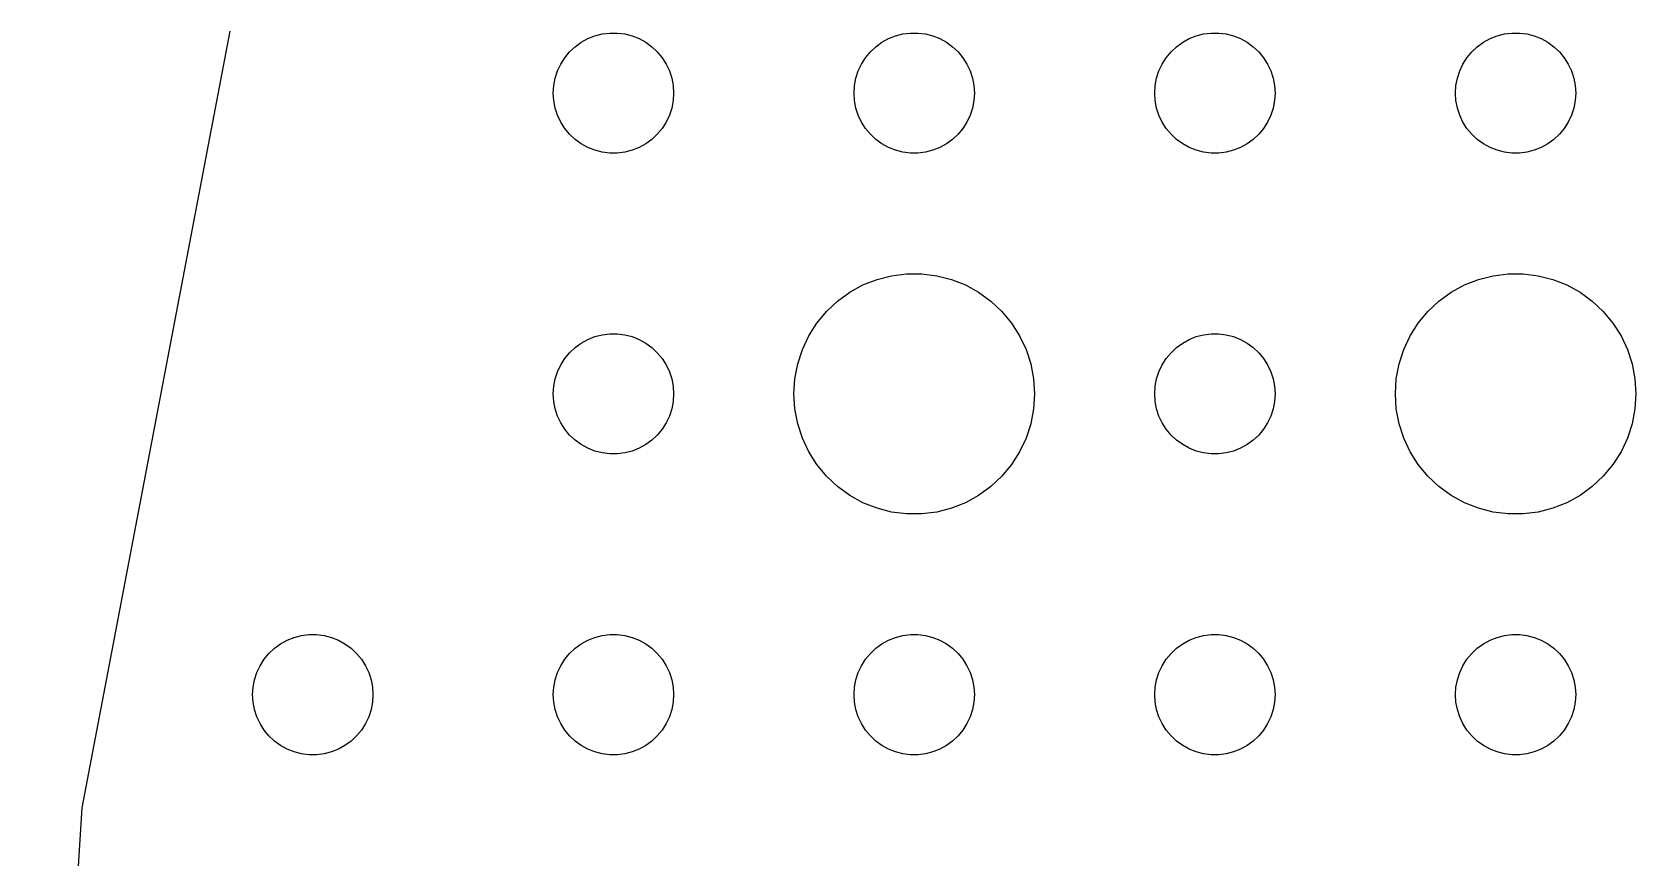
# Model space of a CAD drawing. Header units: metres. Extents: x -157 to 157, y -157 to 157.
# Drawn here: x -157 to -117, y 18.43 to 39.02 of the extents above; entities that cross this region are included whole.
import ezdxf

# ---------------------------------------------------------------- set-up
doc = ezdxf.new("R2010")
doc.units = ezdxf.units.M

msp = doc.modelspace()

# ---------------------------------------------------------------- linework, layer by layer
for p, q in [((-152.068, 39.0443), (-155.762, 19.6773)), ((-143.304, 38.7665), (-143.139, 38.8572)), ((-143.139, 38.8572), (-142.964, 38.9266)), ((-142.964, 38.9266), (-142.781, 38.9734)), ((-142.781, 38.9734), (-142.594, 38.997)), ((-142.594, 38.997), (-142.406, 38.997)), ((-142.406, 38.997), (-142.219, 38.9734)), ((-142.219, 38.9734), (-142.036, 38.9266)), ((-142.036, 38.9266), (-141.861, 38.8572)), ((-141.861, 38.8572), (-141.696, 38.7665)), ((-135.804, 38.7665), (-135.639, 38.8572)), ((-135.639, 38.8572), (-135.464, 38.9266)), ((-135.464, 38.9266), (-135.281, 38.9734)), ((-135.281, 38.9734), (-135.094, 38.997)), ((-135.094, 38.997), (-134.906, 38.997)), ((-134.906, 38.997), (-134.719, 38.9734)), ((-134.719, 38.9734), (-134.536, 38.9266)), ((-134.536, 38.9266), (-134.361, 38.8572)), ((-134.361, 38.8572), (-134.196, 38.7665)), ((-128.304, 38.7665), (-128.139, 38.8572)), ((-128.139, 38.8572), (-127.964, 38.9266)), ((-127.964, 38.9266), (-127.781, 38.9734)), ((-127.781, 38.9734), (-127.594, 38.997)), ((-127.594, 38.997), (-127.406, 38.997)), ((-127.406, 38.997), (-127.219, 38.9734)), ((-127.219, 38.9734), (-127.036, 38.9266)), ((-127.036, 38.9266), (-126.861, 38.8572)), ((-126.861, 38.8572), (-126.696, 38.7665)), ((-120.804, 38.7665), (-120.639, 38.8572)), ((-120.639, 38.8572), (-120.464, 38.9266)), ((-120.464, 38.9266), (-120.281, 38.9734)), ((-120.281, 38.9734), (-120.094, 38.997)), ((-120.094, 38.997), (-119.906, 38.997)), ((-119.906, 38.997), (-119.719, 38.9734)), ((-119.719, 38.9734), (-119.536, 38.9266)), ((-119.536, 38.9266), (-119.361, 38.8572)), ((-119.361, 38.8572), (-119.196, 38.7665)), ((-143.714, 38.3817), (-143.593, 38.5268)), ((-143.593, 38.5268), (-143.456, 38.6558)), ((-143.456, 38.6558), (-143.304, 38.7665)), ((-141.696, 38.7665), (-141.544, 38.6558)), ((-141.544, 38.6558), (-141.407, 38.5268)), ((-141.407, 38.5268), (-141.286, 38.3817)), ((-136.214, 38.3817), (-136.093, 38.5268)), ((-136.093, 38.5268), (-135.956, 38.6558)), ((-135.956, 38.6558), (-135.804, 38.7665)), ((-134.196, 38.7665), (-134.044, 38.6558)), ((-134.044, 38.6558), (-133.907, 38.5268)), ((-133.907, 38.5268), (-133.786, 38.3817)), ((-128.714, 38.3817), (-128.593, 38.5268)), ((-128.593, 38.5268), (-128.456, 38.6558)), ((-128.456, 38.6558), (-128.304, 38.7665)), ((-126.696, 38.7665), (-126.544, 38.6558)), ((-126.544, 38.6558), (-126.407, 38.5268)), ((-126.407, 38.5268), (-126.286, 38.3817)), ((-121.214, 38.3817), (-121.093, 38.5268)), ((-121.093, 38.5268), (-120.956, 38.6558)), ((-120.956, 38.6558), (-120.804, 38.7665)), ((-119.196, 38.7665), (-119.044, 38.6558)), ((-119.044, 38.6558), (-118.907, 38.5268)), ((-118.907, 38.5268), (-118.786, 38.3817)), ((-143.953, 37.873), (-143.895, 38.0522)), ((-143.895, 38.0522), (-143.814, 38.2226)), ((-143.814, 38.2226), (-143.714, 38.3817)), ((-141.286, 38.3817), (-141.186, 38.2226)), ((-141.186, 38.2226), (-141.105, 38.0522)), ((-141.105, 38.0522), (-141.047, 37.873)), ((-136.453, 37.873), (-136.395, 38.0522)), ((-136.395, 38.0522), (-136.314, 38.2226)), ((-136.314, 38.2226), (-136.214, 38.3817)), ((-133.786, 38.3817), (-133.686, 38.2226)), ((-133.686, 38.2226), (-133.605, 38.0522)), ((-133.605, 38.0522), (-133.547, 37.873)), ((-128.953, 37.873), (-128.895, 38.0522)), ((-128.895, 38.0522), (-128.814, 38.2226)), ((-128.814, 38.2226), (-128.714, 38.3817)), ((-126.286, 38.3817), (-126.186, 38.2226)), ((-126.186, 38.2226), (-126.105, 38.0522)), ((-126.105, 38.0522), (-126.047, 37.873)), ((-121.453, 37.873), (-121.395, 38.0522)), ((-121.395, 38.0522), (-121.314, 38.2226)), ((-121.314, 38.2226), (-121.214, 38.3817)), ((-118.786, 38.3817), (-118.686, 38.2226)), ((-118.686, 38.2226), (-118.605, 38.0522)), ((-118.605, 38.0522), (-118.547, 37.873)), ((-144, 37.5), (-143.988, 37.688)), ((-143.988, 37.688), (-143.953, 37.873)), ((-141.047, 37.873), (-141.012, 37.688)), ((-141.012, 37.688), (-141, 37.5)), ((-136.5, 37.5), (-136.488, 37.688)), ((-136.488, 37.688), (-136.453, 37.873)), ((-133.547, 37.873), (-133.512, 37.688)), ((-133.512, 37.688), (-133.5, 37.5)), ((-129, 37.5), (-128.988, 37.688)), ((-128.988, 37.688), (-128.953, 37.873)), ((-126.047, 37.873), (-126.012, 37.688)), ((-126.012, 37.688), (-126, 37.5)), ((-121.5, 37.5), (-121.488, 37.688)), ((-121.488, 37.688), (-121.453, 37.873)), ((-118.547, 37.873), (-118.512, 37.688)), ((-118.512, 37.688), (-118.5, 37.5)), ((-143.988, 37.312), (-144, 37.5)), ((-143.953, 37.127), (-143.988, 37.312)), ((-141.012, 37.312), (-141.047, 37.127)), ((-141, 37.5), (-141.012, 37.312)), ((-136.488, 37.312), (-136.5, 37.5)), ((-136.453, 37.127), (-136.488, 37.312)), ((-133.512, 37.312), (-133.547, 37.127)), ((-133.5, 37.5), (-133.512, 37.312)), ((-128.988, 37.312), (-129, 37.5)), ((-128.953, 37.127), (-128.988, 37.312)), ((-126.012, 37.312), (-126.047, 37.127)), ((-126, 37.5), (-126.012, 37.312)), ((-121.488, 37.312), (-121.5, 37.5)), ((-121.453, 37.127), (-121.488, 37.312)), ((-118.512, 37.312), (-118.547, 37.127)), ((-118.5, 37.5), (-118.512, 37.312)), ((-143.895, 36.9478), (-143.953, 37.127)), ((-143.814, 36.7774), (-143.895, 36.9478)), ((-141.105, 36.9478), (-141.186, 36.7774)), ((-141.047, 37.127), (-141.105, 36.9478)), ((-136.395, 36.9478), (-136.453, 37.127)), ((-136.314, 36.7774), (-136.395, 36.9478)), ((-133.605, 36.9478), (-133.686, 36.7774)), ((-133.547, 37.127), (-133.605, 36.9478)), ((-128.895, 36.9478), (-128.953, 37.127)), ((-128.814, 36.7774), (-128.895, 36.9478)), ((-126.105, 36.9478), (-126.186, 36.7774)), ((-126.047, 37.127), (-126.105, 36.9478)), ((-121.395, 36.9478), (-121.453, 37.127)), ((-121.314, 36.7774), (-121.395, 36.9478)), ((-118.605, 36.9478), (-118.686, 36.7774)), ((-118.547, 37.127), (-118.605, 36.9478)), ((-143.714, 36.6183), (-143.814, 36.7774)), ((-143.593, 36.4732), (-143.714, 36.6183)), ((-143.456, 36.3442), (-143.593, 36.4732)), ((-141.407, 36.4732), (-141.544, 36.3442)), ((-141.286, 36.6183), (-141.407, 36.4732)), ((-141.186, 36.7774), (-141.286, 36.6183)), ((-136.214, 36.6183), (-136.314, 36.7774)), ((-136.093, 36.4732), (-136.214, 36.6183)), ((-135.956, 36.3442), (-136.093, 36.4732)), ((-133.907, 36.4732), (-134.044, 36.3442)), ((-133.786, 36.6183), (-133.907, 36.4732)), ((-133.686, 36.7774), (-133.786, 36.6183)), ((-128.714, 36.6183), (-128.814, 36.7774)), ((-128.593, 36.4732), (-128.714, 36.6183)), ((-128.456, 36.3442), (-128.593, 36.4732)), ((-126.407, 36.4732), (-126.544, 36.3442)), ((-126.286, 36.6183), (-126.407, 36.4732)), ((-126.186, 36.7774), (-126.286, 36.6183)), ((-121.214, 36.6183), (-121.314, 36.7774)), ((-121.093, 36.4732), (-121.214, 36.6183)), ((-120.956, 36.3442), (-121.093, 36.4732)), ((-118.907, 36.4732), (-119.044, 36.3442)), ((-118.786, 36.6183), (-118.907, 36.4732)), ((-118.686, 36.7774), (-118.786, 36.6183)), ((-143.304, 36.2335), (-143.456, 36.3442)), ((-143.139, 36.1428), (-143.304, 36.2335)), ((-142.964, 36.0734), (-143.139, 36.1428)), ((-142.781, 36.0266), (-142.964, 36.0734)), ((-142.594, 36.003), (-142.781, 36.0266)), ((-142.406, 36.003), (-142.594, 36.003)), ((-142.219, 36.0266), (-142.406, 36.003)), ((-142.036, 36.0734), (-142.219, 36.0266)), ((-141.861, 36.1428), (-142.036, 36.0734)), ((-141.696, 36.2335), (-141.861, 36.1428)), ((-141.544, 36.3442), (-141.696, 36.2335)), ((-135.804, 36.2335), (-135.956, 36.3442)), ((-135.639, 36.1428), (-135.804, 36.2335)), ((-135.464, 36.0734), (-135.639, 36.1428)), ((-135.281, 36.0266), (-135.464, 36.0734)), ((-135.094, 36.003), (-135.281, 36.0266)), ((-134.906, 36.003), (-135.094, 36.003)), ((-134.719, 36.0266), (-134.906, 36.003)), ((-134.536, 36.0734), (-134.719, 36.0266)), ((-134.361, 36.1428), (-134.536, 36.0734)), ((-134.196, 36.2335), (-134.361, 36.1428)), ((-134.044, 36.3442), (-134.196, 36.2335)), ((-128.304, 36.2335), (-128.456, 36.3442)), ((-128.139, 36.1428), (-128.304, 36.2335)), ((-127.964, 36.0734), (-128.139, 36.1428)), ((-127.781, 36.0266), (-127.964, 36.0734)), ((-127.594, 36.003), (-127.781, 36.0266)), ((-127.406, 36.003), (-127.594, 36.003)), ((-127.219, 36.0266), (-127.406, 36.003)), ((-127.036, 36.0734), (-127.219, 36.0266)), ((-126.861, 36.1428), (-127.036, 36.0734)), ((-126.696, 36.2335), (-126.861, 36.1428)), ((-126.544, 36.3442), (-126.696, 36.2335)), ((-120.804, 36.2335), (-120.956, 36.3442)), ((-120.639, 36.1428), (-120.804, 36.2335)), ((-120.464, 36.0734), (-120.639, 36.1428)), ((-120.281, 36.0266), (-120.464, 36.0734)), ((-120.094, 36.003), (-120.281, 36.0266)), ((-119.906, 36.003), (-120.094, 36.003)), ((-119.719, 36.0266), (-119.906, 36.003)), ((-119.536, 36.0734), (-119.719, 36.0266)), ((-119.361, 36.1428), (-119.536, 36.0734)), ((-119.196, 36.2335), (-119.361, 36.1428)), ((-119.044, 36.3442), (-119.196, 36.2335)), ((-136.277, 32.7145), (-135.927, 32.8532)), ((-135.927, 32.8532), (-135.562, 32.9469)), ((-135.562, 32.9469), (-135.188, 32.9941)), ((-135.188, 32.9941), (-134.812, 32.9941)), ((-134.812, 32.9941), (-134.438, 32.9469)), ((-134.438, 32.9469), (-134.073, 32.8532)), ((-134.073, 32.8532), (-133.723, 32.7145)), ((-121.277, 32.7145), (-120.927, 32.8532)), ((-120.927, 32.8532), (-120.562, 32.9469)), ((-120.562, 32.9469), (-120.188, 32.9941)), ((-120.188, 32.9941), (-119.812, 32.9941)), ((-119.812, 32.9941), (-119.438, 32.9469)), ((-119.438, 32.9469), (-119.073, 32.8532)), ((-119.073, 32.8532), (-118.723, 32.7145)), ((-136.912, 32.3115), (-136.607, 32.533)), ((-136.607, 32.533), (-136.277, 32.7145)), ((-133.723, 32.7145), (-133.393, 32.533)), ((-133.393, 32.533), (-133.088, 32.3115)), ((-121.912, 32.3115), (-121.607, 32.533)), ((-121.607, 32.533), (-121.277, 32.7145)), ((-118.723, 32.7145), (-118.393, 32.533)), ((-118.393, 32.533), (-118.088, 32.3115)), ((-137.427, 31.7634), (-137.187, 32.0536)), ((-137.187, 32.0536), (-136.912, 32.3115)), ((-133.088, 32.3115), (-132.813, 32.0536)), ((-132.813, 32.0536), (-132.573, 31.7634)), ((-122.427, 31.7634), (-122.187, 32.0536)), ((-122.187, 32.0536), (-121.912, 32.3115)), ((-118.088, 32.3115), (-117.813, 32.0536)), ((-117.813, 32.0536), (-117.573, 31.7634)), ((-137.629, 31.4453), (-137.427, 31.7634)), ((-132.573, 31.7634), (-132.371, 31.4453)), ((-122.629, 31.4453), (-122.427, 31.7634)), ((-117.573, 31.7634), (-117.371, 31.4453)), ((-143.456, 31.1558), (-143.304, 31.2665)), ((-143.304, 31.2665), (-143.139, 31.3572)), ((-143.139, 31.3572), (-142.964, 31.4266)), ((-142.964, 31.4266), (-142.781, 31.4734)), ((-142.781, 31.4734), (-142.594, 31.497)), ((-142.594, 31.497), (-142.406, 31.497)), ((-142.406, 31.497), (-142.219, 31.4734)), ((-142.219, 31.4734), (-142.036, 31.4266)), ((-142.036, 31.4266), (-141.861, 31.3572)), ((-141.861, 31.3572), (-141.696, 31.2665)), ((-141.696, 31.2665), (-141.544, 31.1558)), ((-137.789, 31.1044), (-137.629, 31.4453)), ((-132.371, 31.4453), (-132.211, 31.1044)), ((-128.456, 31.1558), (-128.304, 31.2665)), ((-128.304, 31.2665), (-128.139, 31.3572)), ((-128.139, 31.3572), (-127.964, 31.4266)), ((-127.964, 31.4266), (-127.781, 31.4734)), ((-127.781, 31.4734), (-127.594, 31.497)), ((-127.594, 31.497), (-127.406, 31.497)), ((-127.406, 31.497), (-127.219, 31.4734)), ((-127.219, 31.4734), (-127.036, 31.4266)), ((-127.036, 31.4266), (-126.861, 31.3572)), ((-126.861, 31.3572), (-126.696, 31.2665)), ((-126.696, 31.2665), (-126.544, 31.1558)), ((-122.789, 31.1044), (-122.629, 31.4453)), ((-117.371, 31.4453), (-117.211, 31.1044)), ((-143.814, 30.7226), (-143.714, 30.8817)), ((-143.714, 30.8817), (-143.593, 31.0268)), ((-143.593, 31.0268), (-143.456, 31.1558)), ((-141.544, 31.1558), (-141.407, 31.0268)), ((-141.407, 31.0268), (-141.286, 30.8817)), ((-141.286, 30.8817), (-141.186, 30.7226)), ((-137.906, 30.7461), (-137.789, 31.1044)), ((-132.211, 31.1044), (-132.094, 30.7461)), ((-128.814, 30.7226), (-128.714, 30.8817)), ((-128.714, 30.8817), (-128.593, 31.0268)), ((-128.593, 31.0268), (-128.456, 31.1558)), ((-126.544, 31.1558), (-126.407, 31.0268)), ((-126.407, 31.0268), (-126.286, 30.8817)), ((-126.286, 30.8817), (-126.186, 30.7226)), ((-122.906, 30.7461), (-122.789, 31.1044)), ((-117.211, 31.1044), (-117.094, 30.7461)), ((-143.953, 30.373), (-143.895, 30.5522)), ((-143.895, 30.5522), (-143.814, 30.7226)), ((-141.186, 30.7226), (-141.105, 30.5522)), ((-141.105, 30.5522), (-141.047, 30.373)), ((-137.976, 30.376), (-137.906, 30.7461)), ((-132.094, 30.7461), (-132.024, 30.376)), ((-128.953, 30.373), (-128.895, 30.5522)), ((-128.895, 30.5522), (-128.814, 30.7226)), ((-126.186, 30.7226), (-126.105, 30.5522)), ((-126.105, 30.5522), (-126.047, 30.373)), ((-122.976, 30.376), (-122.906, 30.7461)), ((-117.094, 30.7461), (-117.024, 30.376)), ((-144, 30), (-143.988, 30.188)), ((-143.988, 29.812), (-144, 30)), ((-143.988, 30.188), (-143.953, 30.373)), ((-141.047, 30.373), (-141.012, 30.188)), ((-141.012, 30.188), (-141, 30)), ((-141, 30), (-141.012, 29.812)), ((-138, 30), (-137.976, 30.376)), ((-137.976, 29.624), (-138, 30)), ((-132.024, 30.376), (-132, 30)), ((-132, 30), (-132.024, 29.624)), ((-129, 30), (-128.988, 30.188)), ((-128.988, 29.812), (-129, 30)), ((-128.988, 30.188), (-128.953, 30.373)), ((-126.047, 30.373), (-126.012, 30.188)), ((-126.012, 30.188), (-126, 30)), ((-126, 30), (-126.012, 29.812)), ((-123, 30), (-122.976, 30.376)), ((-122.976, 29.624), (-123, 30)), ((-117.024, 30.376), (-117, 30)), ((-117, 30), (-117.024, 29.624)), ((-143.953, 29.627), (-143.988, 29.812)), ((-143.895, 29.4478), (-143.953, 29.627)), ((-141.047, 29.627), (-141.105, 29.4478)), ((-141.012, 29.812), (-141.047, 29.627)), ((-137.906, 29.2539), (-137.976, 29.624)), ((-132.024, 29.624), (-132.094, 29.2539)), ((-128.953, 29.627), (-128.988, 29.812)), ((-128.895, 29.4478), (-128.953, 29.627)), ((-126.047, 29.627), (-126.105, 29.4478)), ((-126.012, 29.812), (-126.047, 29.627)), ((-122.906, 29.2539), (-122.976, 29.624)), ((-117.024, 29.624), (-117.094, 29.2539)), ((-143.814, 29.2774), (-143.895, 29.4478)), ((-143.714, 29.1183), (-143.814, 29.2774)), ((-141.186, 29.2774), (-141.286, 29.1183)), ((-141.105, 29.4478), (-141.186, 29.2774)), ((-137.789, 28.8956), (-137.906, 29.2539)), ((-132.094, 29.2539), (-132.211, 28.8956)), ((-128.814, 29.2774), (-128.895, 29.4478)), ((-128.714, 29.1183), (-128.814, 29.2774)), ((-126.186, 29.2774), (-126.286, 29.1183)), ((-126.105, 29.4478), (-126.186, 29.2774)), ((-122.789, 28.8956), (-122.906, 29.2539)), ((-117.094, 29.2539), (-117.211, 28.8956)), ((-143.593, 28.9732), (-143.714, 29.1183)), ((-143.456, 28.8442), (-143.593, 28.9732)), ((-143.304, 28.7335), (-143.456, 28.8442)), ((-141.544, 28.8442), (-141.696, 28.7335)), ((-141.407, 28.9732), (-141.544, 28.8442)), ((-141.286, 29.1183), (-141.407, 28.9732)), ((-137.629, 28.5547), (-137.789, 28.8956)), ((-132.211, 28.8956), (-132.371, 28.5547)), ((-128.593, 28.9732), (-128.714, 29.1183)), ((-128.456, 28.8442), (-128.593, 28.9732)), ((-128.304, 28.7335), (-128.456, 28.8442)), ((-126.544, 28.8442), (-126.696, 28.7335)), ((-126.407, 28.9732), (-126.544, 28.8442)), ((-126.286, 29.1183), (-126.407, 28.9732)), ((-122.629, 28.5547), (-122.789, 28.8956)), ((-117.211, 28.8956), (-117.371, 28.5547)), ((-143.139, 28.6427), (-143.304, 28.7335)), ((-142.964, 28.5734), (-143.139, 28.6427)), ((-142.781, 28.5266), (-142.964, 28.5734)), ((-142.594, 28.503), (-142.781, 28.5266)), ((-142.406, 28.503), (-142.594, 28.503)), ((-142.219, 28.5266), (-142.406, 28.503)), ((-142.036, 28.5734), (-142.219, 28.5266)), ((-141.861, 28.6427), (-142.036, 28.5734)), ((-141.696, 28.7335), (-141.861, 28.6427)), ((-137.427, 28.2366), (-137.629, 28.5547)), ((-132.371, 28.5547), (-132.573, 28.2366)), ((-128.139, 28.6427), (-128.304, 28.7335)), ((-127.964, 28.5734), (-128.139, 28.6427)), ((-127.781, 28.5266), (-127.964, 28.5734)), ((-127.594, 28.503), (-127.781, 28.5266)), ((-127.406, 28.503), (-127.594, 28.503)), ((-127.219, 28.5266), (-127.406, 28.503)), ((-127.036, 28.5734), (-127.219, 28.5266)), ((-126.861, 28.6427), (-127.036, 28.5734)), ((-126.696, 28.7335), (-126.861, 28.6427)), ((-122.427, 28.2366), (-122.629, 28.5547)), ((-117.371, 28.5547), (-117.573, 28.2366)), ((-137.187, 27.9464), (-137.427, 28.2366)), ((-132.573, 28.2366), (-132.813, 27.9464)), ((-122.187, 27.9464), (-122.427, 28.2366)), ((-117.573, 28.2366), (-117.813, 27.9464)), ((-136.912, 27.6884), (-137.187, 27.9464)), ((-136.607, 27.467), (-136.912, 27.6884)), ((-133.088, 27.6884), (-133.393, 27.467)), ((-132.813, 27.9464), (-133.088, 27.6884)), ((-121.912, 27.6884), (-122.187, 27.9464)), ((-121.607, 27.467), (-121.912, 27.6884)), ((-118.088, 27.6884), (-118.393, 27.467)), ((-117.813, 27.9464), (-118.088, 27.6884)), ((-136.277, 27.2855), (-136.607, 27.467)), ((-135.927, 27.1468), (-136.277, 27.2855)), ((-133.723, 27.2855), (-134.073, 27.1468)), ((-133.393, 27.467), (-133.723, 27.2855)), ((-121.277, 27.2855), (-121.607, 27.467)), ((-120.927, 27.1468), (-121.277, 27.2855)), ((-118.723, 27.2855), (-119.073, 27.1468)), ((-118.393, 27.467), (-118.723, 27.2855)), ((-135.562, 27.0531), (-135.927, 27.1468)), ((-135.188, 27.0059), (-135.562, 27.0531)), ((-134.812, 27.0059), (-135.188, 27.0059)), ((-134.438, 27.0531), (-134.812, 27.0059)), ((-134.073, 27.1468), (-134.438, 27.0531)), ((-120.562, 27.0531), (-120.927, 27.1468)), ((-120.188, 27.0059), (-120.562, 27.0531)), ((-119.812, 27.0059), (-120.188, 27.0059)), ((-119.438, 27.0531), (-119.812, 27.0059)), ((-119.073, 27.1468), (-119.438, 27.0531)), ((-151.093, 23.5268), (-150.956, 23.6558)), ((-150.956, 23.6558), (-150.804, 23.7665)), ((-150.804, 23.7665), (-150.639, 23.8572)), ((-150.639, 23.8572), (-150.464, 23.9266)), ((-150.464, 23.9266), (-150.281, 23.9734)), ((-150.281, 23.9734), (-150.094, 23.997)), ((-150.094, 23.997), (-149.906, 23.997)), ((-149.906, 23.997), (-149.719, 23.9734)), ((-149.719, 23.9734), (-149.536, 23.9266)), ((-149.536, 23.9266), (-149.361, 23.8572)), ((-149.361, 23.8572), (-149.196, 23.7665)), ((-149.196, 23.7665), (-149.044, 23.6558)), ((-149.044, 23.6558), (-148.907, 23.5268)), ((-143.593, 23.5268), (-143.456, 23.6558)), ((-143.456, 23.6558), (-143.304, 23.7665)), ((-143.304, 23.7665), (-143.139, 23.8572)), ((-143.139, 23.8572), (-142.964, 23.9266)), ((-142.964, 23.9266), (-142.781, 23.9734)), ((-142.781, 23.9734), (-142.594, 23.997)), ((-142.594, 23.997), (-142.406, 23.997)), ((-142.406, 23.997), (-142.219, 23.9734)), ((-142.219, 23.9734), (-142.036, 23.9266)), ((-142.036, 23.9266), (-141.861, 23.8572)), ((-141.861, 23.8572), (-141.696, 23.7665)), ((-141.696, 23.7665), (-141.544, 23.6558)), ((-141.544, 23.6558), (-141.407, 23.5268)), ((-136.093, 23.5268), (-135.956, 23.6558)), ((-135.956, 23.6558), (-135.804, 23.7665)), ((-135.804, 23.7665), (-135.639, 23.8572)), ((-135.639, 23.8572), (-135.464, 23.9266)), ((-135.464, 23.9266), (-135.281, 23.9734)), ((-135.281, 23.9734), (-135.094, 23.997)), ((-135.094, 23.997), (-134.906, 23.997)), ((-134.906, 23.997), (-134.719, 23.9734)), ((-134.719, 23.9734), (-134.536, 23.9266)), ((-134.536, 23.9266), (-134.361, 23.8572)), ((-134.361, 23.8572), (-134.196, 23.7665)), ((-134.196, 23.7665), (-134.044, 23.6558)), ((-134.044, 23.6558), (-133.907, 23.5268)), ((-128.593, 23.5268), (-128.456, 23.6558)), ((-128.456, 23.6558), (-128.304, 23.7665)), ((-128.304, 23.7665), (-128.139, 23.8572)), ((-128.139, 23.8572), (-127.964, 23.9266)), ((-127.964, 23.9266), (-127.781, 23.9734)), ((-127.781, 23.9734), (-127.594, 23.997)), ((-127.594, 23.997), (-127.406, 23.997)), ((-127.406, 23.997), (-127.219, 23.9734)), ((-127.219, 23.9734), (-127.036, 23.9266)), ((-127.036, 23.9266), (-126.861, 23.8572)), ((-126.861, 23.8572), (-126.696, 23.7665)), ((-126.696, 23.7665), (-126.544, 23.6558)), ((-126.544, 23.6558), (-126.407, 23.5268)), ((-121.093, 23.5268), (-120.956, 23.6558)), ((-120.956, 23.6558), (-120.804, 23.7665)), ((-120.804, 23.7665), (-120.639, 23.8572)), ((-120.639, 23.8572), (-120.464, 23.9266)), ((-120.464, 23.9266), (-120.281, 23.9734)), ((-120.281, 23.9734), (-120.094, 23.997)), ((-120.094, 23.997), (-119.906, 23.997)), ((-119.906, 23.997), (-119.719, 23.9734)), ((-119.719, 23.9734), (-119.536, 23.9266)), ((-119.536, 23.9266), (-119.361, 23.8572)), ((-119.361, 23.8572), (-119.196, 23.7665)), ((-119.196, 23.7665), (-119.044, 23.6558)), ((-119.044, 23.6558), (-118.907, 23.5268)), ((-151.395, 23.0522), (-151.314, 23.2226)), ((-151.314, 23.2226), (-151.214, 23.3817)), ((-151.214, 23.3817), (-151.093, 23.5268)), ((-148.907, 23.5268), (-148.786, 23.3817)), ((-148.786, 23.3817), (-148.686, 23.2226)), ((-148.686, 23.2226), (-148.605, 23.0522)), ((-143.895, 23.0522), (-143.814, 23.2226)), ((-143.814, 23.2226), (-143.714, 23.3817)), ((-143.714, 23.3817), (-143.593, 23.5268)), ((-141.407, 23.5268), (-141.286, 23.3817)), ((-141.286, 23.3817), (-141.186, 23.2226)), ((-141.186, 23.2226), (-141.105, 23.0522)), ((-136.395, 23.0522), (-136.314, 23.2226)), ((-136.314, 23.2226), (-136.214, 23.3817)), ((-136.214, 23.3817), (-136.093, 23.5268)), ((-133.907, 23.5268), (-133.786, 23.3817)), ((-133.786, 23.3817), (-133.686, 23.2226)), ((-133.686, 23.2226), (-133.605, 23.0522)), ((-128.895, 23.0522), (-128.814, 23.2226)), ((-128.814, 23.2226), (-128.714, 23.3817)), ((-128.714, 23.3817), (-128.593, 23.5268)), ((-126.407, 23.5268), (-126.286, 23.3817)), ((-126.286, 23.3817), (-126.186, 23.2226)), ((-126.186, 23.2226), (-126.105, 23.0522)), ((-121.395, 23.0522), (-121.314, 23.2226)), ((-121.314, 23.2226), (-121.214, 23.3817)), ((-121.214, 23.3817), (-121.093, 23.5268)), ((-118.907, 23.5268), (-118.786, 23.3817)), ((-118.786, 23.3817), (-118.686, 23.2226)), ((-118.686, 23.2226), (-118.605, 23.0522)), ((-151.488, 22.688), (-151.453, 22.873)), ((-151.453, 22.873), (-151.395, 23.0522)), ((-148.605, 23.0522), (-148.547, 22.873)), ((-148.547, 22.873), (-148.512, 22.688)), ((-143.988, 22.688), (-143.953, 22.873)), ((-143.953, 22.873), (-143.895, 23.0522)), ((-141.105, 23.0522), (-141.047, 22.873)), ((-141.047, 22.873), (-141.012, 22.688)), ((-136.488, 22.688), (-136.453, 22.873)), ((-136.453, 22.873), (-136.395, 23.0522)), ((-133.605, 23.0522), (-133.547, 22.873)), ((-133.547, 22.873), (-133.512, 22.688)), ((-128.988, 22.688), (-128.953, 22.873)), ((-128.953, 22.873), (-128.895, 23.0522)), ((-126.105, 23.0522), (-126.047, 22.873)), ((-126.047, 22.873), (-126.012, 22.688)), ((-121.488, 22.688), (-121.453, 22.873)), ((-121.453, 22.873), (-121.395, 23.0522)), ((-118.605, 23.0522), (-118.547, 22.873)), ((-118.547, 22.873), (-118.512, 22.688)), ((-151.5, 22.5), (-151.488, 22.688)), ((-151.488, 22.312), (-151.5, 22.5)), ((-148.512, 22.688), (-148.5, 22.5)), ((-148.5, 22.5), (-148.512, 22.312)), ((-144, 22.5), (-143.988, 22.688)), ((-143.988, 22.312), (-144, 22.5)), ((-141.012, 22.688), (-141, 22.5)), ((-141, 22.5), (-141.012, 22.312)), ((-136.5, 22.5), (-136.488, 22.688)), ((-136.488, 22.312), (-136.5, 22.5)), ((-133.512, 22.688), (-133.5, 22.5)), ((-133.5, 22.5), (-133.512, 22.312)), ((-129, 22.5), (-128.988, 22.688)), ((-128.988, 22.312), (-129, 22.5)), ((-126.012, 22.688), (-126, 22.5)), ((-126, 22.5), (-126.012, 22.312)), ((-121.5, 22.5), (-121.488, 22.688)), ((-121.488, 22.312), (-121.5, 22.5)), ((-118.512, 22.688), (-118.5, 22.5)), ((-118.5, 22.5), (-118.512, 22.312)), ((-151.453, 22.127), (-151.488, 22.312)), ((-151.395, 21.9478), (-151.453, 22.127)), ((-148.547, 22.127), (-148.605, 21.9478)), ((-148.512, 22.312), (-148.547, 22.127)), ((-143.953, 22.127), (-143.988, 22.312)), ((-143.895, 21.9478), (-143.953, 22.127)), ((-141.047, 22.127), (-141.105, 21.9478)), ((-141.012, 22.312), (-141.047, 22.127)), ((-136.453, 22.127), (-136.488, 22.312)), ((-136.395, 21.9478), (-136.453, 22.127)), ((-133.547, 22.127), (-133.605, 21.9478)), ((-133.512, 22.312), (-133.547, 22.127)), ((-128.953, 22.127), (-128.988, 22.312)), ((-128.895, 21.9478), (-128.953, 22.127)), ((-126.047, 22.127), (-126.105, 21.9478)), ((-126.012, 22.312), (-126.047, 22.127)), ((-121.453, 22.127), (-121.488, 22.312)), ((-121.395, 21.9478), (-121.453, 22.127)), ((-118.547, 22.127), (-118.605, 21.9478)), ((-118.512, 22.312), (-118.547, 22.127)), ((-151.314, 21.7774), (-151.395, 21.9478)), ((-151.214, 21.6183), (-151.314, 21.7774)), ((-151.093, 21.4732), (-151.214, 21.6183)), ((-148.786, 21.6183), (-148.907, 21.4732)), ((-148.686, 21.7774), (-148.786, 21.6183)), ((-148.605, 21.9478), (-148.686, 21.7774)), ((-143.814, 21.7774), (-143.895, 21.9478)), ((-143.714, 21.6183), (-143.814, 21.7774)), ((-143.593, 21.4732), (-143.714, 21.6183)), ((-141.286, 21.6183), (-141.407, 21.4732)), ((-141.186, 21.7774), (-141.286, 21.6183)), ((-141.105, 21.9478), (-141.186, 21.7774)), ((-136.314, 21.7774), (-136.395, 21.9478)), ((-136.214, 21.6183), (-136.314, 21.7774)), ((-136.093, 21.4732), (-136.214, 21.6183)), ((-133.786, 21.6183), (-133.907, 21.4732)), ((-133.686, 21.7774), (-133.786, 21.6183)), ((-133.605, 21.9478), (-133.686, 21.7774)), ((-128.814, 21.7774), (-128.895, 21.9478)), ((-128.714, 21.6183), (-128.814, 21.7774)), ((-128.593, 21.4732), (-128.714, 21.6183)), ((-126.286, 21.6183), (-126.407, 21.4732)), ((-126.186, 21.7774), (-126.286, 21.6183)), ((-126.105, 21.9478), (-126.186, 21.7774)), ((-121.314, 21.7774), (-121.395, 21.9478)), ((-121.214, 21.6183), (-121.314, 21.7774)), ((-121.093, 21.4732), (-121.214, 21.6183)), ((-118.786, 21.6183), (-118.907, 21.4732)), ((-118.686, 21.7774), (-118.786, 21.6183)), ((-118.605, 21.9478), (-118.686, 21.7774)), ((-150.956, 21.3442), (-151.093, 21.4732)), ((-150.804, 21.2335), (-150.956, 21.3442)), ((-150.639, 21.1427), (-150.804, 21.2335)), ((-149.196, 21.2335), (-149.361, 21.1427)), ((-149.044, 21.3442), (-149.196, 21.2335)), ((-148.907, 21.4732), (-149.044, 21.3442)), ((-143.456, 21.3442), (-143.593, 21.4732)), ((-143.304, 21.2335), (-143.456, 21.3442)), ((-143.139, 21.1427), (-143.304, 21.2335)), ((-141.696, 21.2335), (-141.861, 21.1427)), ((-141.544, 21.3442), (-141.696, 21.2335)), ((-141.407, 21.4732), (-141.544, 21.3442)), ((-135.956, 21.3442), (-136.093, 21.4732)), ((-135.804, 21.2335), (-135.956, 21.3442)), ((-135.639, 21.1427), (-135.804, 21.2335)), ((-134.196, 21.2335), (-134.361, 21.1427)), ((-134.044, 21.3442), (-134.196, 21.2335)), ((-133.907, 21.4732), (-134.044, 21.3442)), ((-128.456, 21.3442), (-128.593, 21.4732)), ((-128.304, 21.2335), (-128.456, 21.3442)), ((-128.139, 21.1427), (-128.304, 21.2335)), ((-126.696, 21.2335), (-126.861, 21.1427)), ((-126.544, 21.3442), (-126.696, 21.2335)), ((-126.407, 21.4732), (-126.544, 21.3442)), ((-120.956, 21.3442), (-121.093, 21.4732)), ((-120.804, 21.2335), (-120.956, 21.3442)), ((-120.639, 21.1427), (-120.804, 21.2335)), ((-119.196, 21.2335), (-119.361, 21.1427)), ((-119.044, 21.3442), (-119.196, 21.2335)), ((-118.907, 21.4732), (-119.044, 21.3442)), ((-150.464, 21.0734), (-150.639, 21.1427)), ((-150.281, 21.0266), (-150.464, 21.0734)), ((-150.094, 21.003), (-150.281, 21.0266)), ((-149.906, 21.003), (-150.094, 21.003)), ((-149.719, 21.0266), (-149.906, 21.003)), ((-149.536, 21.0734), (-149.719, 21.0266)), ((-149.361, 21.1427), (-149.536, 21.0734)), ((-142.964, 21.0734), (-143.139, 21.1427)), ((-142.781, 21.0266), (-142.964, 21.0734)), ((-142.594, 21.003), (-142.781, 21.0266)), ((-142.406, 21.003), (-142.594, 21.003)), ((-142.219, 21.0266), (-142.406, 21.003)), ((-142.036, 21.0734), (-142.219, 21.0266)), ((-141.861, 21.1427), (-142.036, 21.0734)), ((-135.464, 21.0734), (-135.639, 21.1427)), ((-135.281, 21.0266), (-135.464, 21.0734)), ((-135.094, 21.003), (-135.281, 21.0266)), ((-134.906, 21.003), (-135.094, 21.003)), ((-134.719, 21.0266), (-134.906, 21.003)), ((-134.536, 21.0734), (-134.719, 21.0266)), ((-134.361, 21.1427), (-134.536, 21.0734)), ((-127.964, 21.0734), (-128.139, 21.1427)), ((-127.781, 21.0266), (-127.964, 21.0734)), ((-127.594, 21.003), (-127.781, 21.0266)), ((-127.406, 21.003), (-127.594, 21.003)), ((-127.219, 21.0266), (-127.406, 21.003)), ((-127.036, 21.0734), (-127.219, 21.0266)), ((-126.861, 21.1427), (-127.036, 21.0734)), ((-120.464, 21.0734), (-120.639, 21.1427)), ((-120.281, 21.0266), (-120.464, 21.0734)), ((-120.094, 21.003), (-120.281, 21.0266)), ((-119.906, 21.003), (-120.094, 21.003)), ((-119.719, 21.0266), (-119.906, 21.003)), ((-119.536, 21.0734), (-119.719, 21.0266)), ((-119.361, 21.1427), (-119.536, 21.0734)), ((-155.762, 19.6773), (-157, 0))]:
    msp.add_line(p, q)

doc.saveas('drawing.dxf')
